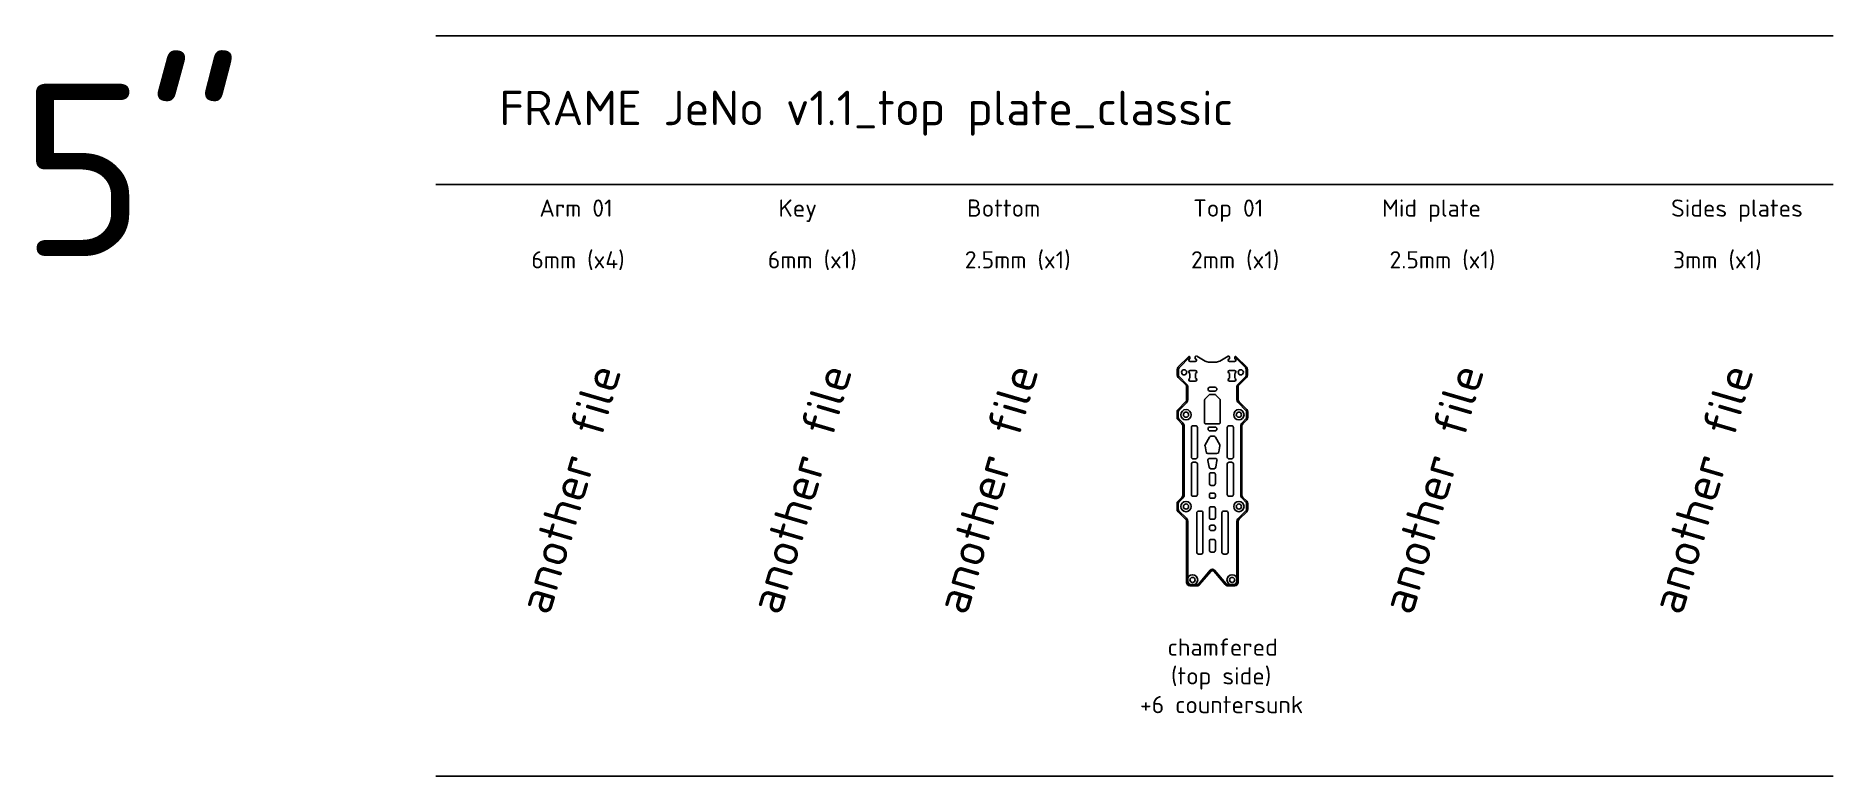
# Model space of a CAD drawing. Header units: millimetres. Extents: x -232 to 812, y 0 to 429.
import ezdxf

# ---------------------------------------------------------------- set-up
doc = ezdxf.new("R2010")
doc.units = ezdxf.units.MM
doc.linetypes.add('JIS_09_08', pattern=[10.75, 8, -0.55, 0.55, -0.55, 0.55, -0.55])
doc.layers.add('Calque1', color=150, linetype='Continuous')
doc.styles.get("Standard").update_dxf_attribs({"font": 'arial.ttf'})

msp = doc.modelspace()

# ---------------------------------------------------------------- linework, layer by layer
at = {"layer": 'Calque1'}
for p, q in [((0, 429.5), (811.7, 429.5)), ((0, 343.2), (811.7, 343.2)), ((431.3, 237.4), (437.3, 243.3)), ((431.8, 236.9), (438.1, 243.2)), ((438.1, 243), (438.1, 242.2)), ((438.2, 240.6), (441.1, 240.6)), ((441.2, 242.2), (441.2, 243.3)), ((442, 243.7), (446.9, 240.8)), ((460.3, 243.7), (455.4, 240.8)), ((461, 242.2), (461, 243.3)), ((464, 240.6), (461.1, 240.6)), ((464.1, 243), (464.1, 242.2)), ((470.5, 236.9), (464.2, 243.2)), ((471, 237.4), (465, 243.3)), ((430.7, 234.3), (430.7, 235.9)), ((431.4, 234.3), (431.4, 235.9)), ((438.1, 233.7), (438.1, 230.8)), ((441.2, 235.3), (438.2, 235.3)), ((441.3, 230.8), (441.3, 233.7)), ((449.5, 240.1), (451.1, 240.1)), ((452.8, 240.1), (451.1, 240.1)), ((461, 230.8), (461, 233.7)), ((461.1, 235.3), (464, 235.3)), ((464.1, 233.7), (464.1, 230.8)), ((470.8, 234.3), (470.8, 235.9)), ((471.5, 234.3), (471.5, 235.9)), ((438.2, 229.2), (441.2, 229.2)), ((449.7, 225.6), (452.6, 225.6)), ((452.6, 223.4), (449.7, 223.4)), ((464, 229.2), (461.1, 229.2)), ((452.6, 202.5), (449.7, 202.5)), ((449.7, 200.3), (452.6, 200.3)), ((446.9, 191.6), (447.5, 188.1)), ((447, 192.2), (449.4, 196.7)), ((450.3, 197.2), (452.1, 197.2)), ((455.4, 192.2), (453, 196.7)), ((455.5, 191.6), (454.8, 188.1)), ((448.5, 187.2), (453.8, 187.2)), ((0, 0), (811.7, 0))]:
    msp.add_line(p, q, dxfattribs=at)
for points in [[(471.5, 234.3), (471.5, 232.7, -0.198912), (471, 231.3), (466.4, 226.8, 0.198912), (466.1, 226.1), (466.1, 218.5, 0.198912), (466.7, 217.1), (471.1, 212.7, -0.198912), (471.7, 211.3), (471.7, 208.1, -0.198912), (471.1, 206.7), (468.9, 204.4, 0.198912), (468.3, 203), (468.3, 163.1, 0.198912), (468.9, 161.7), (471.1, 159.5, -0.198912), (471.7, 158.1), (471.7, 154.8, -0.198912), (471.1, 153.4), (466.7, 149.1, 0.198912), (466.1, 147.7), (466.1, 112.4, -0.414214), (464.1, 110.4), (460.1, 110.4, -0.219685), (458.6, 111.1), (451.9, 118.9, 0.461649), (450.4, 118.9), (443.7, 111.1, -0.219685), (442.2, 110.4), (438.1, 110.4, -0.414214), (436.1, 112.4), (436.1, 147.7, 0.198912), (435.6, 149.1), (431.2, 153.4, -0.198912), (430.6, 154.8), (430.6, 158.1, -0.198912), (431.2, 159.5), (433.4, 161.7, 0.198912), (434, 163.1), (434, 203, 0.198912), (433.4, 204.4), (431.2, 206.7, -0.198912), (430.6, 208.1), (430.6, 211.3, -0.198912), (431.2, 212.7), (435.6, 217.1, 0.198912), (436.1, 218.5), (436.1, 226.1, 0.198912), (435.8, 226.8), (431.3, 231.3, -0.198912), (430.7, 232.7), (430.7, 234.3)], [(470.8, 234.3), (470.8, 232.7, -0.198912), (470.5, 231.8), (465.9, 227.3, 0.198912), (465.4, 226.1), (465.4, 218.5, 0.198912), (466.2, 216.6), (470.6, 212.2, -0.198912), (471, 211.3), (471, 208.1, -0.198912), (470.6, 207.2), (468.4, 204.9, 0.198912), (467.6, 203), (467.6, 163.1, 0.198912), (468.4, 161.2), (470.6, 159, -0.198912), (471, 158.1), (471, 154.8, -0.198912), (470.6, 153.9), (466.2, 149.6, 0.198912), (465.4, 147.7), (465.4, 112.4, -0.414214), (464.1, 111.1), (460.1, 111.1, -0.219685), (459.1, 111.5), (452.4, 119.4, 0.461649), (449.8, 119.4), (443.2, 111.5, -0.219685), (442.2, 111.1), (438.1, 111.1, -0.414214), (436.8, 112.4), (436.8, 147.7, 0.198912), (436, 149.6), (431.7, 153.9, -0.198912), (431.3, 154.8), (431.3, 158.1, -0.198912), (431.7, 159), (433.9, 161.2, 0.198912), (434.7, 163.1), (434.7, 203, 0.198912), (433.9, 204.9), (431.7, 207.2, -0.198912), (431.3, 208.1), (431.3, 211.3, -0.198912), (431.7, 212.2), (436, 216.6, 0.198912), (436.8, 218.5), (436.8, 226.1, 0.198912), (436.3, 227.3), (431.8, 231.8, -0.198912), (431.4, 232.7), (431.4, 234.3)], [(451.2, 184.3), (449.5, 184.3, 0.47353), (448.5, 183.1), (449.3, 179.2, 0.357285), (450.3, 178.3), (451.2, 178.3)], [(451.2, 184.3), (452.9, 184.3, -0.47353), (453.8, 183.1), (453.1, 179.2, -0.357285), (452.1, 178.3), (451.2, 178.3)]]:
    msp.add_lwpolyline(points, format="xyb", dxfattribs=at)
for points in [[(449.6, 221.4), (452.7, 221.4, -0.198912), (453, 221.2), (455.5, 218.7, -0.198912), (455.6, 218.4), (455.6, 204.9, -0.414214), (455.1, 204.4), (447.1, 204.4, -0.414214), (446.6, 204.9), (446.6, 218.4, -0.198912), (446.8, 218.7), (449.3, 221.2, -0.198912)], [(439.9, 203.3), (441.4, 203.3, -0.414214), (442.4, 202.3), (442.4, 185.1, -0.414214), (441.4, 184.1), (439.9, 184.1, -0.414214), (438.9, 185.1), (438.9, 202.3, -0.414214)], [(462.3, 203.3), (460.8, 203.3, 0.414214), (459.8, 202.3), (459.8, 185.1, 0.414214), (460.8, 184.1), (462.3, 184.1, 0.414214), (463.3, 185.1), (463.3, 202.3, 0.414214)], [(439.9, 182.1), (441.4, 182.1, -0.414214), (442.4, 181.1), (442.4, 163.4, -0.414214), (441.4, 162.4), (439.9, 162.4, -0.414214), (438.9, 163.4), (438.9, 181.1, -0.414214)], [(462.3, 182.1), (460.8, 182.1, 0.414214), (459.8, 181.1), (459.8, 163.4, 0.414214), (460.8, 162.4), (462.3, 162.4, 0.414214), (463.3, 163.4), (463.3, 181.1, 0.414214)], [(450.4, 176), (451.9, 176, -0.414214), (452.9, 175), (452.9, 169.7, -0.414214), (451.9, 168.7), (450.4, 168.7, -0.414214), (449.4, 169.7), (449.4, 175, -0.414214)], [(450.4, 164.2), (451.9, 164.2, -0.414214), (452.9, 163.2), (452.9, 162.2, -0.414214), (451.9, 161.2), (450.4, 161.2, -0.414214), (449.4, 162.2), (449.4, 163.2, -0.414214)], [(443.1, 153.8), (444.6, 153.8, -0.414214), (445.6, 152.8), (445.6, 129.8, -0.414214), (444.6, 128.8), (443.1, 128.8, -0.414214), (442.1, 129.8), (442.1, 152.8, -0.414214)], [(450.4, 156.3), (451.9, 156.3, -0.414214), (452.9, 155.3), (452.9, 150, -0.414214), (451.9, 149), (450.4, 149, -0.414214), (449.4, 150), (449.4, 155.3, -0.414214)], [(459.2, 153.8), (457.7, 153.8, 0.414214), (456.7, 152.8), (456.7, 129.8, 0.414214), (457.7, 128.8), (459.2, 128.8, 0.414214), (460.2, 129.8), (460.2, 152.8, 0.414214)], [(450.4, 145.5), (451.9, 145.5, -0.414214), (452.9, 144.5), (452.9, 143.5, -0.414214), (451.9, 142.5), (450.4, 142.5, -0.414214), (449.4, 143.5), (449.4, 144.5, -0.414214)], [(450.4, 137.3), (451.9, 137.3, -0.414214), (452.9, 136.3), (452.9, 131, -0.414214), (451.9, 130), (450.4, 130, -0.414214), (449.4, 131), (449.4, 136.3, -0.414214)]]:
    msp.add_lwpolyline(points, format="xyb", close=True, dxfattribs=at)
for centre, radius in [((434.7, 234.3), 1.5), ((467.6, 234.3), 1.5), ((435.8, 209.7), 3), ((435.8, 209.7), 1.5), ((466.5, 209.7), 3), ((466.5, 209.7), 1.5), ((435.8, 156.4), 3), ((435.8, 156.4), 1.5), ((466.5, 156.4), 3), ((466.5, 156.4), 1.5), ((439.6, 113.8), 3), ((439.6, 113.8), 1.5), ((462.6, 113.8), 3), ((462.6, 113.8), 1.5)]:
    msp.add_circle(centre, radius, dxfattribs=at)
for centre, radius, start, end in [((437.6, 243), 0.5, 0, 135), ((438.2, 241.4), 0.8, 97.3066, 270.333), ((441.1, 241.4), 0.8, 269.667, 82.9451), ((441.7, 243.3), 0.5, 59.2897, 180), ((449.5, 245.1), 5, 239.2897, 270), ((452.8, 245.1), 5, 270, 300.7103), ((460.5, 243.3), 0.5, 0, 120.7103), ((461.1, 241.4), 0.8, 97.0549, 270.333), ((464, 241.4), 0.8, 269.667, 82.6934), ((464.6, 243), 0.5, 45, 180), ((432.7, 235.9), 2, 135, 180), ((432.7, 235.9), 1.3, 135, 180), ((438.2, 234.5), 0.8, 89.667, 262.9451), ((438.2, 230), 0.8, 97.3066, 270.333), ((441.2, 234.5), 0.8, 277.3066, 90.333), ((441.2, 230), 0.8, 269.667, 82.9451), ((461.1, 234.5), 0.8, 89.667, 262.6934), ((461.1, 230), 0.8, 97.0549, 270.333), ((464, 234.5), 0.8, 277.0549, 90.333), ((464, 230), 0.8, 269.667, 82.6934), ((469.5, 235.9), 1.3, 0, 45), ((469.5, 235.9), 2, 0, 45), ((449.7, 224.5), 1.1, 90, 270), ((452.6, 224.5), 1.1, 270, 90), ((449.7, 201.4), 1.1, 90, 270), ((452.6, 201.4), 1.1, 270, 90), ((447.8, 191.8), 1, 151.51, 190.9618), ((448.5, 188.2), 1, 190.9618, 270), ((450.3, 196.2), 1, 90, 151.51), ((452.1, 196.2), 1, 28.49, 90), ((453.8, 188.2), 1, 270, 349.0382), ((454.5, 191.8), 1, 349.0382, 28.49)]:
    msp.add_arc(centre, radius, start, end, dxfattribs=at)

# ---------------------------------------------------------------- texts
at = {"linetype": 'JIS_09_08', "attachment_point": 1}
for s, width, insert, char_height in [('{\\fISOCPEUR|b0|i0|c0|p34;5"}', 327.756, (-241.5, 401.8), 100), ('{\\fISOCPEUR|b0|i0|c0|p34;FRAME JeNo v1.1_top plate_classic}', 450.199, (36.9, 397.7), 20), ('{\\fISOCPEUR|b0|i0|c0|p34;Arm 01}', 327.756, (60.2, 334.6), 10), ('{\\fISOCPEUR|b0|i0|c0|p34;Key}', 327.756, (199.1, 334.6), 10), ('{\\fISOCPEUR|b0|i0|c0|p34;Bottom}', 327.756, (308.6, 334.6), 10), ('{\\fISOCPEUR|b0|i0|c0|p34;Top 01}', 327.756, (440, 334.6), 10), ('{\\fISOCPEUR|b0|i0|c0|p34;Mid plate}', 327.756, (549.7, 334.6), 10), ('{\\fISOCPEUR|b0|i0|c0|p34;Sides plates}', 327.756, (717.6, 334.6), 10), ('{\\fISOCPEUR|b0|i0|c0|p34;6mm (x4)}', 327.756, (55.5, 304.6), 10), ('{\\fISOCPEUR|b0|i0|c0|p34;6mm (x1)}', 327.756, (192.9, 304.6), 10), ('{\\fISOCPEUR|b0|i0|c0|p34;2.5mm (x1)}', 327.756, (307.3, 304.6), 10), ('{\\fISOCPEUR|b0|i0|c0|p34;2mm (x1)}', 327.756, (438.7, 304.6), 10), ('{\\fISOCPEUR|b0|i0|c0|p34;2.5mm (x1)}', 327.756, (554, 304.6), 10), ('{\\fISOCPEUR|b0|i0|c0|p34;3mm (x1)}', 327.756, (718.7, 304.6), 10), ('\\pi133.87807;{\\fISOCPEUR|b0|i0|c0|p34;chamfered\\P\\pi135.87807;(top side)\\P\\pi117.87807;+6 countersunk}', 327.756, (291.2, 79.8), 10)]:
    msp.add_mtext_dynamic_manual_height_columns(s, width=width, gutter_width=12.5, heights=[0], dxfattribs=dict(at, insert=insert, char_height=char_height))
at = {"linetype": 'JIS_09_08', "char_height": 20, "attachment_point": 1, "rotation": 73.6564}
for insert in [(46.9, 98.2), (181, 98.2), (289.3, 98.2), (548.1, 98.2), (704.7, 98.2)]:
    msp.add_mtext_dynamic_manual_height_columns('{\\fISOCPEUR|b0|i0|c0|p34;another file}', width=327.756, gutter_width=12.5, heights=[0], dxfattribs=dict(at, insert=insert))

doc.saveas('drawing.dxf')
